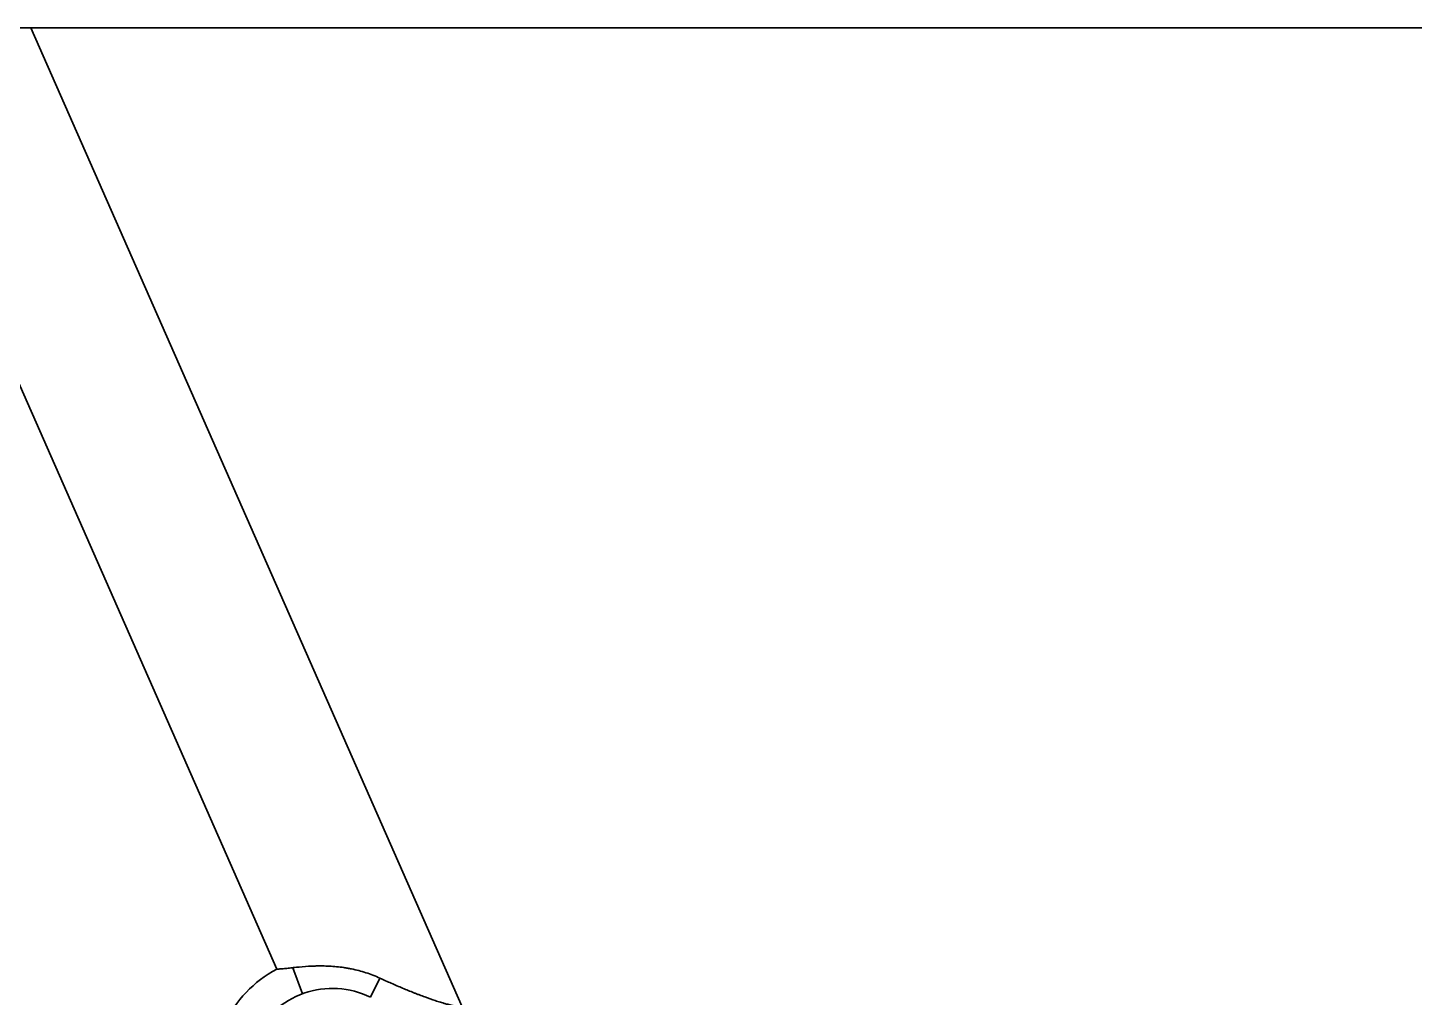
# Model space of a CAD drawing. Header units: millimetres. Extents: x -398 to 1086, y 978 to 1718.
# Drawn here: x -30.2 to 63.1, y 1640.7 to 1705.9 of the extents above; entities that cross this region are included whole.
import ezdxf

# ---------------------------------------------------------------- set-up
doc = ezdxf.new("R2010")
doc.units = ezdxf.units.MM
doc.layers.add('20', color=7, linetype='Continuous', true_color=0xffffff)

msp = doc.modelspace()

# ---------------------------------------------------------------- linework, layer by layer
at = {"layer": '20', "color": 7, "linetype": 'Continuous', "lineweight": 35}
for p, q in [((-29.949, 1705.919), (-41.304, 1705.919)), ((-41.304, 1705.919), (-13.421, 1642.585)), ((-0.949, 1640.048), (-29.949, 1705.919)), ((109.692, 1705.919), (-29.949, 1705.919)), ((-11.684, 1640.933), (-12.325, 1642.685)), ((-6.477, 1641.984), (-7.114, 1640.695))]:
    msp.add_line(p, q, dxfattribs=at)
for radius, start in [(8, 117.91995), (5.778, 63.69023)]:
    msp.add_arc((-9.675, 1635.516), radius, start, 155, dxfattribs=at)
for points, knots in [([(-6.477, 1641.984), (-6.785, 1642.125), (-7.099, 1642.247), (-7.739, 1642.454), (-8.065, 1642.538), (-8.438, 1642.614), (-8.479, 1642.622), (-8.562, 1642.638), (-8.604, 1642.645), (-8.729, 1642.667), (-8.979, 1642.708), (-9.225, 1642.738), (-9.715, 1642.785), (-10.037, 1642.801), (-10.432, 1642.804), (-10.549, 1642.804), (-10.666, 1642.802), (-10.744, 1642.801), (-10.783, 1642.8), (-10.975, 1642.794), (-11.125, 1642.787), (-11.562, 1642.761), (-11.838, 1642.736), (-12.162, 1642.703), (-12.257, 1642.693), (-12.351, 1642.683), (-12.413, 1642.676), (-12.443, 1642.673), (-12.595, 1642.656), (-12.71, 1642.644), (-12.931, 1642.621), (-13.036, 1642.611), (-13.236, 1642.595), (-13.331, 1642.589), (-13.421, 1642.585)], [0, 0, 0, 0, 0.125, 0.125, 0.25, 0.25, 0.265625, 0.265625, 0.28125, 0.28125, 0.3125, 0.375, 0.375, 0.5, 0.5, 0.53125, 0.546875, 0.546875, 0.5625, 0.5625, 0.625, 0.625, 0.75, 0.75, 0.78125, 0.796875, 0.796875, 0.8125, 0.8125, 0.875, 0.875, 0.9375, 0.9375, 1, 1, 1, 1]), ([(-0.949, 1640.048), (-1.027, 1640.053), (-1.11, 1640.061), (-1.283, 1640.085), (-1.373, 1640.1), (-1.562, 1640.137), (-1.66, 1640.158), (-1.863, 1640.207), (-1.968, 1640.234), (-2.103, 1640.271), (-2.131, 1640.279), (-2.186, 1640.294), (-2.213, 1640.302), (-2.296, 1640.326), (-2.352, 1640.343), (-2.521, 1640.394), (-2.635, 1640.43), (-2.981, 1640.544), (-3.217, 1640.627), (-3.579, 1640.76), (-3.701, 1640.806), (-3.885, 1640.877), (-3.947, 1640.901), (-4.071, 1640.949), (-4.134, 1640.974), (-4.446, 1641.098), (-4.698, 1641.202), (-5.202, 1641.415), (-5.456, 1641.525), (-5.965, 1641.75), (-6.221, 1641.866), (-6.477, 1641.984)], [0, 0, 0, 0, 0.0625, 0.0625, 0.125, 0.125, 0.1875, 0.1875, 0.25, 0.25, 0.265625, 0.265625, 0.28125, 0.28125, 0.3125, 0.3125, 0.375, 0.375, 0.5, 0.5, 0.5625, 0.5625, 0.59375, 0.59375, 0.625, 0.625, 0.75, 0.75, 0.875, 0.875, 1, 1, 1, 1])]:
    msp.add_open_spline(points, degree=3, knots=knots, dxfattribs=at)

doc.saveas('drawing.dxf')
